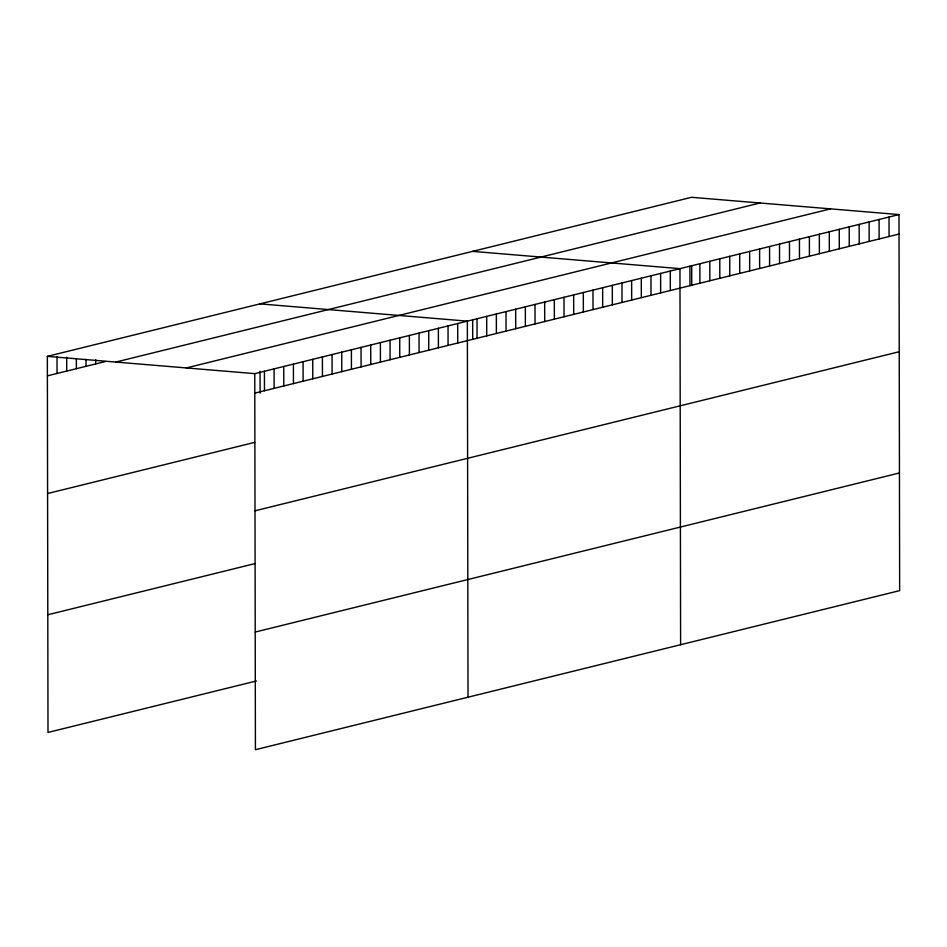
<?xml version="1.0" encoding="UTF-8"?>
<svg xmlns="http://www.w3.org/2000/svg" width="947" height="947" viewBox="0 0 947 947"><rect width="100%" height="100%" fill="white"/><g stroke="black" fill="none" stroke-linecap="round" stroke-linejoin="round"><path stroke-width="1.42" d="M256.459 680.964L48.001 732.433L47.35 356.368L691.582 197.296L898.999 214.567L899.65 590.632L255.418 749.704L254.767 373.639L898.999 214.567M47.386 375.852L105.366 361.541M115.794 362.062L760.027 202.989M186.322 367.933L830.543 208.861M254.802 393.123L899.023 234.051M47.587 493.529L254.66 442.391M255.003 510.8L899.236 351.728M47.8 614.769L254.873 563.631M255.216 632.04L899.449 472.967M472.541 251.369L679.958 268.652L680.609 644.718M259.952 303.869L467.356 321.14L468.019 697.217M47.35 356.368L254.767 373.639M889.032 217.017L889.067 236.513M879.076 219.479L879.112 238.975M869.121 221.941L869.157 241.426M859.166 224.392L859.201 243.888M849.21 226.854L849.246 246.35M839.255 229.316L839.291 248.801M829.3 231.766L829.335 251.263M819.344 234.229L819.38 253.725M809.389 236.691L809.425 256.175M799.434 239.141L799.469 258.638M789.478 241.603L789.514 261.1M779.523 244.066L779.547 263.55M769.568 246.516L769.591 266.012M759.601 248.978L759.636 268.475M749.645 251.44L749.681 270.925M739.69 253.891L739.725 273.387M729.735 256.353L729.77 275.849M719.779 258.815L719.815 278.3M709.824 261.277L709.859 280.762M699.869 263.728L699.904 283.224M691.701 266.178L691.736 285.059M689.913 266.19L689.949 285.686M670.287 271.031L670.322 290.528M660.627 273.423L660.663 292.907M650.968 275.802L651.003 295.298M641.297 278.193L641.332 297.678M631.637 280.572L631.673 300.069M621.978 282.964L622.013 302.46M612.307 285.355L612.342 304.839M602.647 287.734L602.683 307.23M592.988 290.125L593.023 309.61M583.316 292.505L583.352 312.001M573.657 294.896L573.693 314.38M563.998 297.275L564.033 316.772M554.326 299.666L554.362 319.163M544.667 302.057L544.703 321.542M535.008 304.437L535.043 323.933M525.336 306.828L525.372 326.313M515.677 309.207L515.713 328.704M506.018 311.599L506.041 331.083M496.346 313.978L496.382 333.474M486.687 316.369L486.722 335.865M477.028 318.76L477.051 338.245M472.66 320.264L472.695 339.144M457.697 323.531L457.732 343.015M448.038 325.91L448.061 345.406M438.366 328.301L438.402 347.786M428.707 330.681L428.742 350.177M419.048 333.072L419.071 352.568M409.376 335.463L409.412 354.947M399.717 337.842L399.752 357.339M390.057 340.233L390.081 359.718M380.386 342.613L380.422 362.109M370.727 345.004L370.762 364.488M361.056 347.383L361.091 366.88M351.396 349.774L351.432 369.271M341.737 352.166L341.772 371.65M332.066 354.545L332.101 374.041M322.406 356.936L322.442 376.421M312.747 359.315L312.782 378.812M303.076 361.707L303.111 381.191M293.416 364.086L293.452 383.582M283.757 366.477L283.792 385.974M274.085 368.868L274.121 388.353M264.426 371.248L264.462 390.744M260.058 371.307L260.105 393.088M95.694 359.742L95.706 363.92M86.023 359.351L86.035 366.311M76.352 358.949L76.376 368.691M66.692 357.161L66.716 371.082M57.021 356.759L57.045 373.473"/></g></svg>
